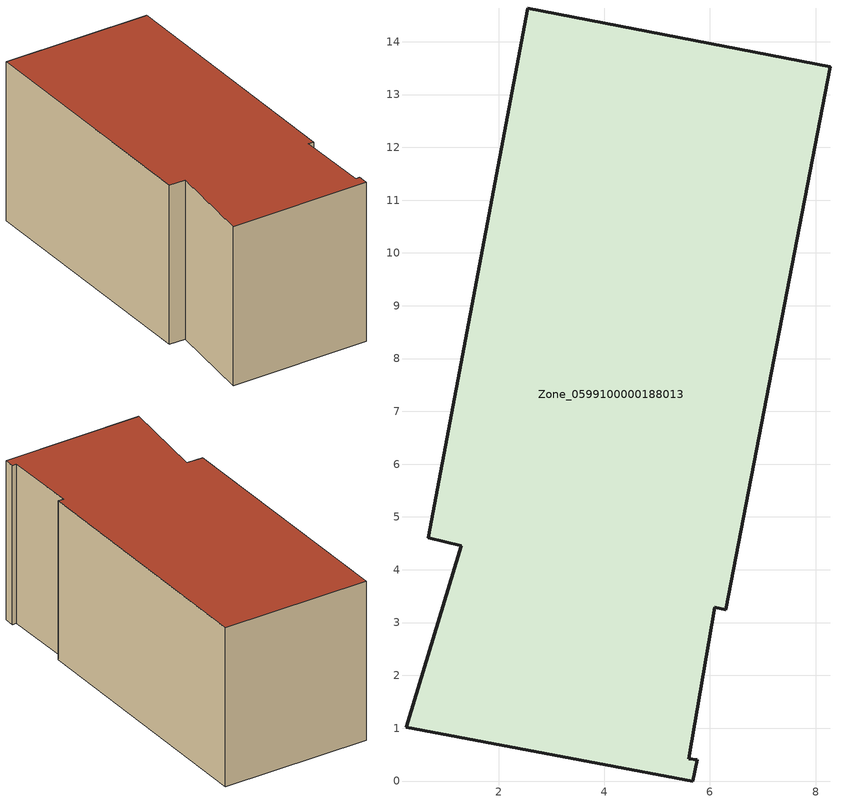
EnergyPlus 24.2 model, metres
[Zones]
Zone_0599100000188013
 floor ground (C_G): 5.68,0 0.25,1.02 1.29,4.46 0.67,4.61 2.55,14.64 8.28,13.53 6.3,3.24 6.09,3.29 5.6,0.42 5.75,0.4 z0
 wall outside (C_F): 8.28,13.53 2.55,14.64 0.67,4.61 1.29,4.46 0.25,1.02 5.68,0 5.75,0.4 5.6,0.42 6.09,3.29 6.3,3.24 8.28,13.53 z0:6.36
 roof outside (C_R): 5.75,0.4 5.6,0.42 6.09,3.29 6.3,3.24 8.28,13.53 2.55,14.64 0.67,4.61 1.29,4.46 0.25,1.02 5.68,0 z6.36
[BUILDING]
Pand.0599100000188013: North Axis=0; Terrain=City; Loads Convergence Tolerance Value=0.04; Temperature Convergence Tolerance Value=0.4; Solar Distribution=FullExterior; Maximum Number of Warmup Days=25; Minimum Number of Warmup Days=1
[Site:Location]
Rotterdam.The.Hague.AP_ZH_NLD Design_Conditions: Latitude=51.96; Longitude=4.45; Time Zone=1; Elevation=-4.5
[SITE:GROUNDTEMPERATURE:BUILDINGSURFACE]
18, 18, 18, 18, 18, 18, 18, 18, 18, 18, 18, 18
[MATERIAL] Thermal Absorptance=0.9; Solar Absorptance=0.7; Visible Absorptance=0.7
Name | Roughness | Thickness | Conductivity | Density | Specific Heat
G.TC.1946-1964 | MediumSmooth | 0.15 | 1 | 540 | 1210
F.TC.1946-1964 | Rough | 0.3 | 0.857143 | 1920 | 840
R.TC.1946-1964 | MediumRough | 0.2 | 0.235294 | 1500 | 1000
[CONSTRUCTION]
C_G: G.TC.1946-1964
C_F: F.TC.1946-1964
C_R: R.TC.1946-1964
[ZONE]
Zone_0599100000188013: Type=1; Multiplier=1; Ceiling Height=Autocalculate; Volume=Autocalculate; Floor Area=autocalculate; Part of Total Floor Area=Yes
[ZONEINFILTRATION:DESIGNFLOWRATE]
Infil_Zone_0599100000188013: Zone or ZoneList or Space or SpaceList=Zone_0599100000188013; Schedule=AlwaysOn; Design Flow Rate Calculation Method=Flow/Area; Flow Rate per Floor Area=0.003; Constant Term Coefficient=1; Temperature Term Coefficient=0; Velocity Term Coefficient=0; Velocity Squared Term Coefficient=0
[HVACTEMPLATE:ZONE:IDEALLOADSAIRSYSTEM]
Zone_0599100000188013: Maximum Heating Supply Air Temperature=50; Minimum Cooling Supply Air Temperature=13; Maximum Heating Supply Air Humidity Ratio=0.0156; Minimum Cooling Supply Air Humidity Ratio=0.0077; Heating Limit=NoLimit; Cooling Limit=NoLimit; Dehumidification Control Type=ConstantSensibleHeatRatio; Cooling Sensible Heat Ratio=0.7; Dehumidification Setpoint=60; Humidification Control Type=None; Humidification Setpoint=30; Outdoor Air Method=None; Outdoor Air Flow Rate per Person=0.00944; Outdoor Air Flow Rate per Zone Floor Area=0; Outdoor Air Flow Rate per Zone=0; Demand Controlled Ventilation Type=None; Outdoor Air Economizer Type=NoEconomizer; Heat Recovery Type=None; Sensible Heat Recovery Effectiveness=0.7; Latent Heat Recovery Effectiveness=0.65
[ZONECONTROL:THERMOSTAT]
ThermostatControl_Zone_0599100000188013: Zone or ZoneList=Zone_0599100000188013; Control Type Schedule=DualSetpointControlType; Control 1=Thermostat_Zone_0599100000188013; Temperature Difference Between Cutout And Setpoint=0
[THERMOSTATSETPOINT:DUALSETPOINT]
Thermostat_Zone_0599100000188013: Heating Setpoint Temperature Schedule=HeatingSetpoint_Zone_0599100000188013; Cooling Setpoint Temperature Schedule=CoolingSetpoint_Zone_0599100000188013
[SCHEDULE:COMPACT]
HeatingSetpoint_Zone_0599100000188013: Through: 12/31, For: AllDays, Until: 24:00, 21
CoolingSetpoint_Zone_0599100000188013: Through: 12/31, For: AllDays, Until: 24:00, 24
DualSetpointControlType: Through: 12/31, For: AllDays, Until: 24:00, 4
AlwaysOn: Through: 12/31, For: AllDays, Until: 24:00, 1
